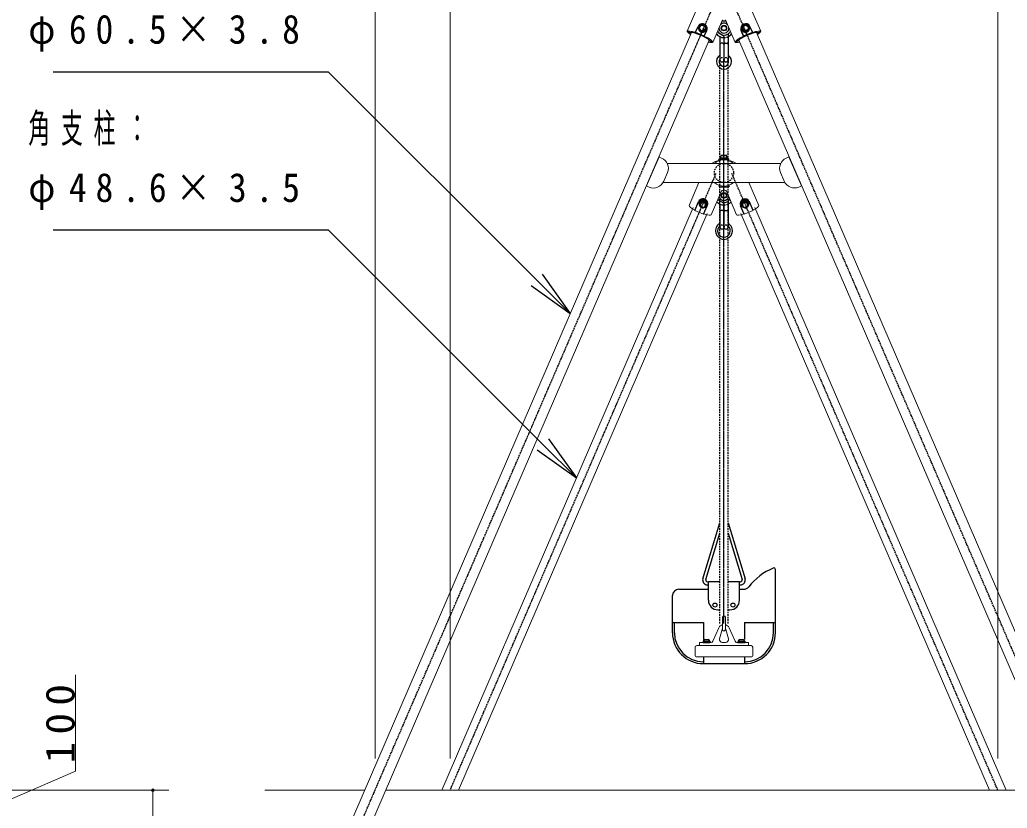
# Model space of a CAD drawing. Units: millimetres at full size; details may follow other scales. Extents: x -19543 to 0, y -2740 to 13350.
# Drawn here: x -10591 to -7473, y 2543 to 5034 of the extents above; entities that cross this region are included whole.
import ezdxf

# ---------------------------------------------------------------- set-up
doc = ezdxf.new("R2010")
doc.units = ezdxf.units.MM
doc.linetypes.add('USER2', pattern=[6, 3, -1, 1, -1])
doc.linetypes.add('USER4', pattern=[8, 5, -3])
doc.layers.add('線', color=2, linetype='Continuous', lineweight=25)
doc.layers.add('補助', color=2, linetype='Continuous', lineweight=13)
doc.styles.add('ＭＳ ゴシック', font='')
doc.styles.get('ＭＳ ゴシック').set_extended_font_data('MS Gothic')

# ---------------------------------------------------------------- blocks, each defined once
blk = doc.blocks.new('dimension_origin')
at = {"color": 0, "linetype": 'Continuous', "lineweight": -2}
blk.add_circle((0, 0), 1.25, dxfattribs=at)

msp = doc.modelspace()

# ---------------------------------------------------------------- linework, layer by layer
at = {"layer": '線', "color": 20, "linetype": 'USER2'}
for p, q in [((-9635.74, 2212.909), (-8392.286, 5097.8)), ((-7098.831, 2212.909), (-8342.286, 5097.8)), ((-8367.286, 3127), (-8367.286, 4901.973)), ((-8367.286, 4496.05), (-8367.286, 4594.25)), ((-9231.976, 2600), (-8392.286, 4548.132)), ((-7502.596, 2600), (-8342.286, 4548.132))]:
    msp.add_line(p, q, dxfattribs=at)
at = {"layer": '線', "color": 7, "lineweight": 13}
for p, q in [((-8483.487, 4997.368), (-8438.798, 5101.05)), ((-8251.084, 4997.368), (-8295.773, 5101.05)), ((-8402.674, 4962.536), (-8371.877, 5033.987)), ((-8331.897, 4962.536), (-8362.694, 5033.987)), ((-9596.594, 2380.155), (-8470.044, 4993.821)), ((-8456.856, 4994.588), (-8456.856, 4993.481)), ((-8456.856, 4994.588), (-8429.306, 4982.713)), ((-8429.306, 4982.713), (-8421.51, 5000.801)), ((-8277.716, 4994.588), (-8305.266, 4982.713)), ((-8277.716, 4994.588), (-8277.716, 4993.481)), ((-7137.978, 2380.155), (-8264.528, 4993.821)), ((-9541.035, 2356.208), (-8414.485, 4969.874)), ((-8429.306, 4982.713), (-8429.306, 4982.029)), ((-7193.537, 2356.208), (-8320.087, 4969.874)), ((-8305.266, 4982.713), (-8305.266, 4982.029)), ((-8572.282, 4600.735), (-8611.865, 4508.903)), ((-8564.018, 4597.173), (-8572.282, 4600.735)), ((-8170.554, 4597.173), (-8162.289, 4600.735)), ((-8162.289, 4600.735), (-8122.707, 4508.903)), ((-8546.234, 4580), (-8188.338, 4580)), ((-8557.604, 4523.628), (-8545.73, 4551.178)), ((-8176.967, 4523.628), (-8188.842, 4551.178)), ((-8603.6, 4505.34), (-8611.865, 4508.903)), ((-8559.424, 4520), (-8175.147, 4520)), ((-8477.288, 4447), (-8446.302, 4520)), ((-8407.33, 4417.305), (-8376.491, 4489.957)), ((-8327.242, 4417.305), (-8358.081, 4489.957)), ((-8257.283, 4447), (-8288.27, 4520)), ((-8130.972, 4505.34), (-8122.707, 4508.903)), ((-9258.437, 2600), (-8464.833, 4441.21)), ((-8431.449, 4419.348), (-8459.064, 4431.07)), ((-8303.123, 4419.348), (-8275.507, 4431.07)), ((-7476.135, 2600), (-8269.739, 4441.21)), ((-9205.514, 2600), (-8420.154, 4422.084)), ((-7529.057, 2600), (-8314.417, 4422.084)), ((-8371.786, 3146.5), (-8371.786, 3107.5)), ((-8362.786, 3146.5), (-8362.786, 3107.5)), ((-8402.703, 3070.566), (-8383.738, 3113.301)), ((-8381.137, 3078.397), (-8373.069, 3107.598)), ((-8353.435, 3078.397), (-8361.502, 3107.598)), ((-8331.868, 3070.566), (-8350.833, 3113.301)), ((-8453.286, 3057), (-8281.286, 3057)), ((-8444.786, 3065.8), (-8444.786, 3058.2)), ((-8443.586, 3067), (-8407.266, 3067)), ((-8443.586, 3057), (-8290.986, 3057)), ((-8372.462, 3067), (-8362.11, 3067)), ((-8290.986, 3067), (-8327.306, 3067)), ((-8289.786, 3065.8), (-8289.786, 3058.2)), ((-8458.286, 3052), (-8458.286, 3025)), ((-8276.286, 3052), (-8276.286, 3025)), ((-8455.286, 3022), (-8279.286, 3022)), ((-9501.835, 2600), (-9817.286, 2600)), ((-7298.617, 2600), (-9435.955, 2600))]:
    msp.add_line(p, q, dxfattribs=at)
at = {"layer": '線'}
for p, q in [((-8472.722, 4993.122), (-8483.344, 4997.621)), ((-8472.616, 4992.775), (-8483.238, 4997.274)), ((-8456.856, 4994.588), (-8449.06, 5012.675)), ((-8447.422, 5006.475), (-8447.422, 5006.041)), ((-8435.422, 5018.47), (-8444.922, 5013.068)), ((-8444.922, 5013.068), (-8444.922, 5002.48)), ((-8444.922, 5002.48), (-8435.422, 4997.079)), ((-8444.922, 5002.48), (-8444.922, 5001.074)), ((-8444.922, 5001.074), (-8435.422, 4995.672)), ((-8425.922, 5013.068), (-8435.422, 5018.47)), ((-8435.422, 4997.079), (-8425.922, 5002.48)), ((-8435.422, 4995.672), (-8425.922, 5001.074)), ((-8429.306, 4982.029), (-8421.647, 4999.797)), ((-8425.922, 5002.48), (-8425.922, 5013.068)), ((-8425.922, 5001.074), (-8425.922, 5002.48)), ((-8423.422, 5006.475), (-8423.422, 5006.041)), ((-8372.932, 4985.67), (-8383.325, 4991.67)), ((-8305.266, 4982.713), (-8313.062, 5000.801)), ((-8305.266, 4982.029), (-8312.924, 4999.797)), ((-8311.149, 5006.475), (-8311.149, 5006.041)), ((-8299.149, 5018.47), (-8308.649, 5013.068)), ((-8308.649, 5013.068), (-8308.649, 5002.48)), ((-8308.649, 5002.48), (-8299.149, 4997.079)), ((-8308.649, 5002.48), (-8308.649, 5001.074)), ((-8308.649, 5001.074), (-8299.149, 4995.672)), ((-8289.649, 5013.068), (-8299.149, 5018.47)), ((-8299.149, 4997.079), (-8289.649, 5002.48)), ((-8299.149, 4995.672), (-8289.649, 5001.074)), ((-8289.649, 5002.48), (-8289.649, 5013.068)), ((-8289.649, 5001.074), (-8289.649, 5002.48)), ((-8287.149, 5006.475), (-8287.149, 5006.041)), ((-8277.716, 4994.588), (-8285.512, 5012.675)), ((-8261.908, 4992.775), (-8251.308, 4997.274)), ((-8261.849, 4993.122), (-8251.228, 4997.621)), ((-8413.208, 4967.911), (-8402.587, 4963.412)), ((-8413.081, 4967.587), (-8402.481, 4963.065)), ((-8380.286, 4980.413), (-8380.286, 4907.45)), ((-8371.286, 4959.95), (-8376.286, 4959.95)), ((-8367.286, 4981.254), (-8367.286, 4907.45)), ((-8367.286, 4977.45), (-8367.286, 4907.45)), ((-8354.286, 4987.121), (-8354.286, 4907.45)), ((-8321.49, 4967.587), (-8332.091, 4963.065)), ((-8321.363, 4967.911), (-8331.985, 4963.412)), ((-8382.286, 4594.25), (-8352.286, 4594.25)), ((-8379.286, 4596.75), (-8355.286, 4596.75)), ((-8379.286, 4594.25), (-8379.286, 4596.75)), ((-8379.286, 4594.25), (-8355.286, 4594.25)), ((-8376.786, 4604.461), (-8376.286, 4604.75)), ((-8376.786, 4596.75), (-8376.786, 4604.461)), ((-8357.786, 4596.75), (-8376.786, 4596.75)), ((-8358.286, 4604.75), (-8376.286, 4604.75)), ((-8367.286, 4596.75), (-8367.286, 4603.613)), ((-8357.786, 4604.461), (-8358.286, 4604.75)), ((-8357.786, 4596.75), (-8357.786, 4604.461)), ((-8355.286, 4596.75), (-8355.286, 4594.25)), ((-8382.286, 4505.75), (-8352.286, 4505.75)), ((-8459.064, 4431.07), (-8447.52, 4458.265)), ((-8442.713, 4456.851), (-8433.713, 4462.252)), ((-8442.713, 4455.114), (-8433.713, 4460.516)), ((-8433.713, 4462.252), (-8424.713, 4456.851)), ((-8433.713, 4460.516), (-8424.713, 4455.114)), ((-8372.932, 4457.22), (-8383.325, 4463.22)), ((-8354.286, 4458.671), (-8354.286, 4379)), ((-8300.859, 4462.252), (-8309.859, 4456.851)), ((-8300.859, 4460.516), (-8309.859, 4455.114)), ((-8291.859, 4456.851), (-8300.859, 4462.252)), ((-8291.859, 4455.114), (-8300.859, 4460.516)), ((-8275.507, 4431.07), (-8287.051, 4458.265)), ((-8445.713, 4452.404), (-8445.713, 4451.97)), ((-8444.463, 4451.97), (-8444.463, 4451.449)), ((-8442.713, 4456.851), (-8442.713, 4444.311)), ((-8433.713, 4438.91), (-8442.713, 4444.311)), ((-8433.713, 4438.91), (-8424.713, 4444.311)), ((-8431.449, 4419.348), (-8419.905, 4446.543)), ((-8424.713, 4456.851), (-8424.713, 4444.311)), ((-8422.963, 4451.97), (-8422.963, 4451.449)), ((-8421.713, 4452.404), (-8421.713, 4451.97)), ((-8380.286, 4451.963), (-8380.286, 4379)), ((-8371.286, 4431.5), (-8376.286, 4431.5)), ((-8367.286, 4452.804), (-8367.286, 4379)), ((-8367.286, 4449), (-8367.286, 4379)), ((-8303.123, 4419.348), (-8314.666, 4446.543)), ((-8312.859, 4452.404), (-8312.859, 4451.97)), ((-8311.609, 4451.97), (-8311.609, 4451.449)), ((-8309.859, 4456.851), (-8309.859, 4444.311)), ((-8300.859, 4438.91), (-8309.859, 4444.311)), ((-8300.859, 4438.91), (-8291.859, 4444.311)), ((-8291.859, 4456.851), (-8291.859, 4444.311)), ((-8290.109, 4451.97), (-8290.109, 4451.449)), ((-8288.859, 4452.404), (-8288.859, 4451.97)), ((-8433.944, 3268.338), (-8380.688, 3444.635)), ((-8353.884, 3444.635), (-8300.627, 3268.338)), ((-8424.85, 3265.59), (-8380.536, 3412.286)), ((-8354.036, 3412.286), (-8309.721, 3265.59)), ((-8204.786, 3097.5), (-8204.786, 3297.51)), ((-8419.585, 3258.5), (-8416.286, 3258.5)), ((-8419.585, 3249), (-8416.286, 3249)), ((-8416.286, 3200), (-8416.286, 3260)), ((-8416.286, 3260), (-8380.536, 3260)), ((-8354.036, 3260), (-8318.286, 3260)), ((-8318.286, 3200), (-8318.286, 3260)), ((-8318.286, 3258.5), (-8314.986, 3258.5)), ((-8318.286, 3249), (-8314.986, 3249)), ((-8529.786, 3097.5), (-8529.786, 3215)), ((-8509.786, 3235), (-8416.286, 3235)), ((-8318.286, 3235), (-8304.734, 3235)), ((-8386.286, 3170), (-8380.536, 3170)), ((-8354.036, 3170), (-8348.286, 3170)), ((-8529.786, 3130), (-8432.286, 3130)), ((-8523.786, 3097.5), (-8523.786, 3130)), ((-8432.286, 3130), (-8432.286, 3075.8)), ((-8302.286, 3130), (-8204.786, 3130)), ((-8302.286, 3130), (-8302.286, 3075.8)), ((-8210.786, 3097.5), (-8210.786, 3130)), ((-8433.036, 3070), (-8411.536, 3070)), ((-8433.036, 3070), (-8433.036, 3067)), ((-8433.036, 3067), (-8411.536, 3067)), ((-8432.823, 3071), (-8432.823, 3070)), ((-8432.823, 3071), (-8411.823, 3071)), ((-8432.823, 3070), (-8411.823, 3070)), ((-8427.323, 3075.8), (-8417.323, 3075.8)), ((-8422.453, 3067), (-8423.257, 3070)), ((-8421.314, 3067), (-8422.118, 3070)), ((-8411.823, 3071), (-8411.823, 3070)), ((-8411.536, 3070), (-8411.536, 3067)), ((-8323.036, 3070), (-8301.536, 3070)), ((-8323.036, 3070), (-8323.036, 3067)), ((-8323.036, 3067), (-8301.536, 3067)), ((-8322.823, 3071), (-8322.823, 3070)), ((-8322.823, 3071), (-8301.823, 3071)), ((-8322.823, 3070), (-8301.823, 3070)), ((-8317.323, 3075.8), (-8307.323, 3075.8)), ((-8312.453, 3067), (-8313.257, 3070)), ((-8311.314, 3067), (-8312.118, 3070)), ((-8301.823, 3071), (-8301.823, 3070)), ((-8301.536, 3070), (-8301.536, 3067)), ((-8432.286, 3022), (-8432.286, 3000)), ((-8432.286, 3000), (-8302.286, 3000)), ((-8302.286, 3022), (-8302.286, 3000))]:
    msp.add_line(p, q, dxfattribs=at)
at = {"layer": '線', "color": 4, "linetype": 'USER4'}
for p, q in [((-8363.286, 4959.95), (-8358.286, 4959.95)), ((-8380.536, 3127), (-8380.536, 4901.973)), ((-8354.036, 3127), (-8354.036, 4901.973)), ((-8363.286, 4431.5), (-8358.286, 4431.5))]:
    msp.add_line(p, q, dxfattribs=at)
at = {"layer": '線', "linetype": 'USER2'}
for p, q in [((-8382.286, 4589.114), (-8382.286, 4594.25)), ((-8352.286, 4589.114), (-8352.286, 4594.25)), ((-8382.286, 4510.886), (-8382.286, 4505.75)), ((-8352.286, 4510.886), (-8352.286, 4505.75))]:
    msp.add_line(p, q, dxfattribs=at)
at = {"layer": '線'}
for centre, radius in [((-8367.286, 5007.45), 8.5), ((-8367.286, 5007.45), 7.5), ((-8367.286, 4479), 8.5), ((-8367.286, 4479), 7.5), ((-8395.765, 3185.189), 6.329), ((-8338.807, 3185.189), 6.329)]:
    msp.add_circle(centre, radius, dxfattribs=at)
at = {"layer": '線', "color": 4, "linetype": 'USER4'}
msp.add_circle((-8367.286, 4550), 30.25, dxfattribs=at)
at = {"layer": '線'}
for centre, radius, start, end in [((-8367.286, 5007.45), 15.75, 44.14712, 135.85288), ((-8367.286, 5007.45), 22.5, 72.45451, 104.53399), ((-8434.006, 5005.088), 13.444, 336.82456, 352.78156), ((-8367.286, 5007.45), 30, 217.29717, 270), ((-8367.286, 5007.45), 22.5, 205.8202, 224.53399), ((-8367.286, 5007.45), 15.75, 177.51281, 2.48719), ((-8367.286, 5007.45), 22.5, 273.41244, 301.90804), ((-8350.286, 4987.121), 4, 129.90447, 180), ((-8367.286, 5007.45), 30, 295.67929, 322.70283), ((-8367.286, 5007.45), 22.5, 309.90447, 334.1798), ((-8300.566, 5005.088), 13.444, 187.21844, 203.17544), ((-8376.286, 4955.95), 4, 90, 180), ((-8367.286, 5007.45), 22.5, 255.46601, 261.3184), ((-8371.286, 4955.95), 4, 0, 90), ((-8371.286, 4981.254), 4, 0, 81.3184), ((-8367.286, 4901.973), 24, 122.79717, 57.20283), ((-8367.286, 4901.973), 15, 150.07357, 29.92643), ((-8373.786, 4907.45), 6.5, 180, 0), ((-8360.786, 4907.45), 6.5, 180, 0), ((-8372.036, 4590.742), 13.72, 69.74445, 110.25555), ((-8362.536, 4590.742), 13.72, 69.74445, 110.25555), ((-8367.286, 4479), 30, 221.83978, 270), ((-8367.286, 4479), 22.5, 212.46789, 224.53399), ((-8367.286, 4479), 15.75, 192.92248, 347.07752), ((-8367.286, 4479), 22.5, 273.41244, 301.90804), ((-8350.286, 4458.671), 4, 129.90447, 180), ((-8367.286, 4479), 30, 295.67929, 318.16022), ((-8367.286, 4479), 22.5, 309.90447, 327.53211), ((-8376.286, 4427.5), 4, 90, 180), ((-8367.286, 4479), 22.5, 255.46601, 261.3184), ((-8371.286, 4427.5), 4, 0, 90), ((-8371.286, 4452.804), 4, 0, 81.3184), ((-8367.286, 4367.168), 27, 118.7822, 61.2178), ((-8367.286, 4367.168), 20, 130.5416, 49.4584), ((-8373.786, 4379), 6.5, 180, 0), ((-8360.786, 4379), 6.5, 180, 0), ((-8130.816, 3117.039), 201.993, 113.63305, 141.57657), ((-8209.786, 3297.51), 5, 0, 113.63305), ((-8419.585, 3264), 15, 163.19131, 270), ((-8419.585, 3264), 5.5, 163.19131, 270), ((-8314.986, 3264), 15, 270, 16.80869), ((-8314.986, 3264), 5.5, 270, 16.80869), ((-8304.734, 3255), 20, 270, 321.57657), ((-8509.786, 3215), 20, 90, 180), ((-8386.286, 3200), 30, 180, 270), ((-8348.286, 3200), 30, 270, 0), ((-8432.286, 3097.5), 97.5, 180, 270), ((-8432.286, 3097.5), 91.5, 180, 270), ((-8302.286, 3097.5), 97.5, 270, 0), ((-8302.286, 3097.5), 91.5, 270, 0), ((-8422.323, 3064.52), 12.339, 113.90552, 148.31866), ((-8422.323, 3064.52), 12.339, 31.68134, 66.09448), ((-8312.323, 3064.52), 12.339, 113.90552, 148.31866), ((-8312.323, 3064.52), 12.339, 31.68134, 66.09448)]:
    msp.add_arc(centre, radius, start, end, dxfattribs=at)
at = {"layer": '線', "color": 4, "linetype": 'USER4'}
for centre, radius, start, end in [((-8367.286, 5007.45), 30, 270, 295.67929), ((-8363.286, 4955.95), 4, 90, 180), ((-8358.286, 4955.95), 4, 0, 90), ((-8373.786, 4907.45), 6.5, 0, 180), ((-8360.786, 4907.45), 6.5, 0, 180), ((-8367.286, 4479), 30, 270, 295.67929), ((-8363.286, 4427.5), 4, 90, 180), ((-8358.286, 4427.5), 4, 0, 90), ((-8373.786, 4379), 6.5, 0, 180), ((-8360.786, 4379), 6.5, 0, 180)]:
    msp.add_arc(centre, radius, start, end, dxfattribs=at)
at = {"layer": '線', "color": 7, "lineweight": 13}
for centre, radius, start, end in [((-8577.871, 4565.032), 35, 336.68285, 66.68285), ((-8367.286, 4518.153), 73.493, 57.30251, 122.69749), ((-8367.286, 4547.75), 44, 47.13466, 132.86534), ((-8156.7, 4565.032), 35, 113.31715, 203.31715), ((-8589.746, 4537.482), 35, 246.68285, 336.68285), ((-8144.826, 4537.482), 35, 203.31715, 293.31715), ((-8367.286, 4552.25), 44, 227.13466, 312.86534), ((-8367.286, 4486.05), 10, 23, 157), ((-8367.286, 3146.5), 4.5, 0, 180), ((-8367.286, 3106), 18, 104.47751, 156.0696), ((-8367.286, 3106), 18, 23.9304, 75.52249), ((-8367.286, 3106), 6, 138.59038, 164.5552), ((-8367.286, 3107.5), 4.5, 180, 0), ((-8367.286, 3106), 6, 15.4448, 41.40962), ((-8453.286, 3052), 5, 90, 180), ((-8443.586, 3065.8), 1.2, 90, 180), ((-8443.586, 3058.2), 1.2, 180, 270), ((-8408.187, 3073), 6, 270, 336.0696), ((-8372.462, 3076), 9, 164.5552, 270), ((-8362.11, 3076), 9, 270, 15.4448), ((-8326.384, 3073), 6, 203.9304, 270), ((-8290.986, 3065.8), 1.2, 0, 90), ((-8290.986, 3058.2), 1.2, 270, 0), ((-8281.286, 3052), 5, 0, 90), ((-8455.286, 3025), 3, 180, 270), ((-8279.286, 3025), 3, 270, 0)]:
    msp.add_arc(centre, radius, start, end, dxfattribs=at)
at = {"layer": '線'}
for centre, major_axis, ratio, start_param, end_param in [((-8435.285, 5006.738), (-13.775, 5.937), 0.984808, 3.14159265, 6.28318531), ((-8299.287, 5006.738), (13.775, 5.937), 0.984808, 6.28318531, 9.42477796), ((-8443.081, 4979.952), (-29.846, 12.864), 0.173648, 5.90890031, 6.21911812), ((-8442.744, 4980.734), (-29.846, 12.864), 0.173648, 0.13626766, 0.374285), ((-8443.081, 4979.952), (-29.846, 12.864), 0.173648, 3.51587786, 5.90890031), ((-8435.422, 5006.475), (12, 0), 0.984808, 1.59735574, 7.82742222), ((-8435.422, 5006.041), (12, 0), 0.984808, 3.14159265, 6.28318531), ((-8291.491, 4979.952), (29.846, 12.864), 0.173648, 0.37428521, 2.76730765), ((-8299.149, 5006.475), (12, 0), 0.984808, 1.59735574, 7.82742222), ((-8299.149, 5006.041), (12, 0), 0.984808, 3.14159265, 6.28318531), ((-8291.491, 4979.952), (29.846, 12.864), 0.173648, 0.06406719, 0.37428521), ((-8291.828, 4980.734), (29.846, 12.864), 0.173648, 5.9089001, 6.14691765), ((-8442.744, 4980.734), (-29.846, 12.864), 0.173648, 2.76730745, 3.08283708), ((-8443.081, 4979.952), (-29.846, 12.864), 0.173648, 3.27786031, 3.51587786), ((-8291.828, 4980.734), (29.846, 12.864), 0.173648, 3.20034823, 3.51587765), ((-8291.491, 4979.952), (29.846, 12.864), 0.173648, 2.76730765, 3.005325), ((-8433.713, 4452.404), (-13.808, 5.861), 0.982, 3.14159265, 6.28318531), ((-8433.344, 4453.274), (-13.808, 5.861), 0.982, 3.14159265, 6.28318531), ((-8433.713, 4451.97), (-12, 0), 0.984808, 1.78102037, 7.64375759), ((-8433.713, 4452.404), (-12, 0), 0.984808, 3.14159265, 6.28318531), ((-8433.713, 4451.449), (-10.75, 0), 0.984808, 4.74690052, 6.86182144), ((-8433.713, 4451.97), (-10.75, 0), 0.984808, 3.14159265, 6.28318531), ((-8433.713, 4451.449), (-10.75, 0), 0.984808, 2.56295652, 4.67787744), ((-8301.228, 4453.274), (13.808, 5.861), 0.982, 6.28318531, 9.42477796), ((-8300.859, 4452.404), (13.808, 5.861), 0.982, 6.28318531, 9.42477796), ((-8300.859, 4451.97), (12, 0), 0.984808, 4.92261302, 10.78535024), ((-8300.859, 4452.404), (12, 0), 0.984808, 6.28318531, 9.42477796), ((-8300.859, 4451.449), (10.75, 0), 0.984808, 1.60530787, 3.72022879), ((-8300.859, 4451.97), (10.75, 0), 0.984808, 6.28318531, 9.42477796), ((-8300.859, 4451.449), (10.75, 0), 0.984808, 5.70454917, 7.81947009), ((-8433.713, 4449.713), (-8, 0), 0.984808, 3.14159265, 6.28318531), ((-8433.713, 4449.713), (0, 8.087), 0.989264, 1.57079633, 4.71238898), ((-8300.859, 4449.713), (8, 0), 0.984808, 6.28318531, 9.42477796), ((-8300.859, 4449.713), (0, 8.087), 0.989264, 1.57079633, 4.71238898)]:
    msp.add_ellipse(centre, major_axis=major_axis, ratio=ratio, start_param=start_param, end_param=end_param, dxfattribs=at)
at = {"layer": '線', "color": 7, "lineweight": 13}
for centre, major_axis, start_param, end_param in [((-8443.081, 4979.952), (-40.406, 17.416), 5.1339685, 6.24535457), ((-8442.744, 4980.734), (-40.406, 17.416), 0.1100312, 0.81275552), ((-8291.491, 4979.952), (40.406, 17.416), 0.03783073, 1.14921681), ((-8291.828, 4980.734), (40.406, 17.416), 5.47042971, 6.17315411), ((-8443.081, 4979.952), (-40.406, 17.416), 3.25162385, 4.4402236), ((-8442.744, 4980.734), (-40.406, 17.416), 2.32883705, 3.10376192), ((-8291.828, 4980.734), (40.406, 17.416), 3.17942339, 3.95434818), ((-8291.491, 4979.952), (40.406, 17.416), 1.84296171, 3.03156145), ((-8442.309, 4432.152), (34.979, -14.848), 3.14159265, 4.30660756), ((-8292.262, 4432.152), (-34.979, -14.848), 1.97657774, 3.14159265), ((-8442.309, 4432.152), (34.979, -14.848), 5.1181704, 6.28318531), ((-8292.262, 4432.152), (-34.979, -14.848), 6.28318531, 7.44820022)]:
    msp.add_ellipse(centre, major_axis=major_axis, ratio=0.173648, start_param=start_param, end_param=end_param, dxfattribs=at)
at = {"layer": '線'}
for centre in [(-8435.422, 5007.864), (-8299.149, 5007.864)]:
    msp.add_ellipse(centre, major_axis=(-9, 0), ratio=0.984808, dxfattribs=at)
at = {"layer": '補助'}
for p, q in [((-9468.895, 2700), (-9468.895, 6218.8)), ((-9231.976, 2700), (-9231.976, 5718.8)), ((-7502.596, 2700), (-7502.596, 5718.8)), ((-11120, 2600), (-10120, 2600)), ((-10170, 2600), (-10170, 2050))]:
    msp.add_line(p, q, dxfattribs=at)
at = {"layer": '補助', "lineweight": 25}
for p, q in [((-9665.307, 4868.8), (-10485.08, 4868.8)), ((-9615.307, 4868.8), (-9665.307, 4868.8)), ((-8958.718, 4212.211), (-9615.307, 4868.8)), ((-9665.307, 4368.8), (-10485.08, 4368.8)), ((-9615.307, 4368.8), (-9665.307, 4368.8)), ((-8939.238, 3692.731), (-9615.307, 4368.8)), ((-8852.652, 4106.145), (-8958.718, 4212.211)), ((-8941.041, 4229.889), (-8852.652, 4106.145)), ((-8976.396, 4194.533), (-8852.652, 4106.145)), ((-8921.56, 3710.408), (-8833.172, 3586.665)), ((-8833.172, 3586.665), (-8939.238, 3692.731)), ((-8956.915, 3675.053), (-8833.172, 3586.665))]:
    msp.add_line(p, q, dxfattribs=at)
at = {"layer": '補助'}
msp.add_lwpolyline([(-10670, 2550), (-10414.903, 2660), (-10414.903, 2964.286)], dxfattribs=at)

# ---------------------------------------------------------------- block references
at = {"layer": '補助', "xscale": 3.33, "yscale": 3.33, "rotation": 270}
msp.add_blockref('dimension_origin', (-10170, 2600), dxfattribs=at)

# ---------------------------------------------------------------- texts
at = {"layer": '補助', "char_height": 91.64, "attachment_point": 1, "style": 'ＭＳ ゴシック'}
for s, insert in [('\\T1.5;\\W0.9;φ60.5×3.8', (-10563.343, 5050.05)), ('\\T1.5;\\W0.55;角支柱：', (-10563.343, 4737.55)), ('\\T1.5;\\W0.9;φ48.6×3.5', (-10563.343, 4550.05))]:
    msp.add_mtext(s, dxfattribs=dict(at, insert=insert))
at = {"layer": '補助', "insert": (-10415.903, 2821.429), "char_height": 91.64, "attachment_point": 8, "rotation": 90, "style": 'ＭＳ ゴシック'}
msp.add_mtext('\\T1.33;\\W1.1;100', dxfattribs=at)

doc.saveas('drawing.dxf')
